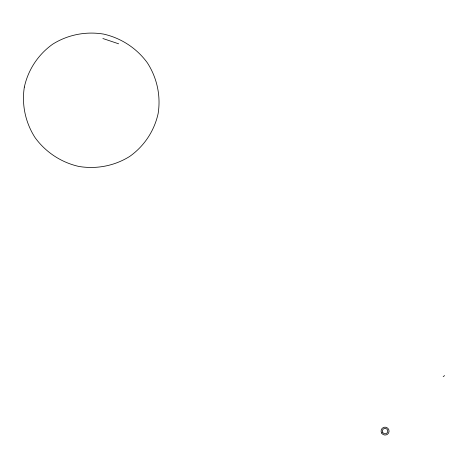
<?xml version="1.0" encoding="UTF-8"?>
<svg xmlns="http://www.w3.org/2000/svg" width="468" height="468" viewBox="0 0 468 468"><rect width="100%" height="100%" fill="white"/><g stroke="black" fill="none" stroke-linecap="round" stroke-linejoin="round"><path stroke-width="0.7" d="M444.6 375.605L443.19 376.641M102.872 38.516L118.632 43.805M24.342 87.077C21.551 104.727 25.459 122.721 35.141 137.727C45.753 152.27 61.249 162.449 78.805 166.438C96.455 169.398 114.572 165.9 129.759 156.394C144.238 146.11 154.364 130.829 158.149 113.472C160.939 95.823 157.032 77.828 147.356 62.823C136.744 48.28 121.241 38.101 103.691 34.111C86.036 31.151 67.918 34.655 52.738 44.156C38.253 54.44 28.127 69.72 24.342 87.077M381.672 433.105A4.001 3.937 28.2 0 0 388.575 433.04A4.001 3.937 28.2 0 0 384.988 427.149A4.001 3.937 28.2 0 0 381.672 433.105M382.76 432.467A2.72 2.679 28.2 0 0 387.457 432.42A2.72 2.679 28.2 0 0 385.018 428.407A2.72 2.679 28.2 0 0 382.76 432.467"/></g></svg>
